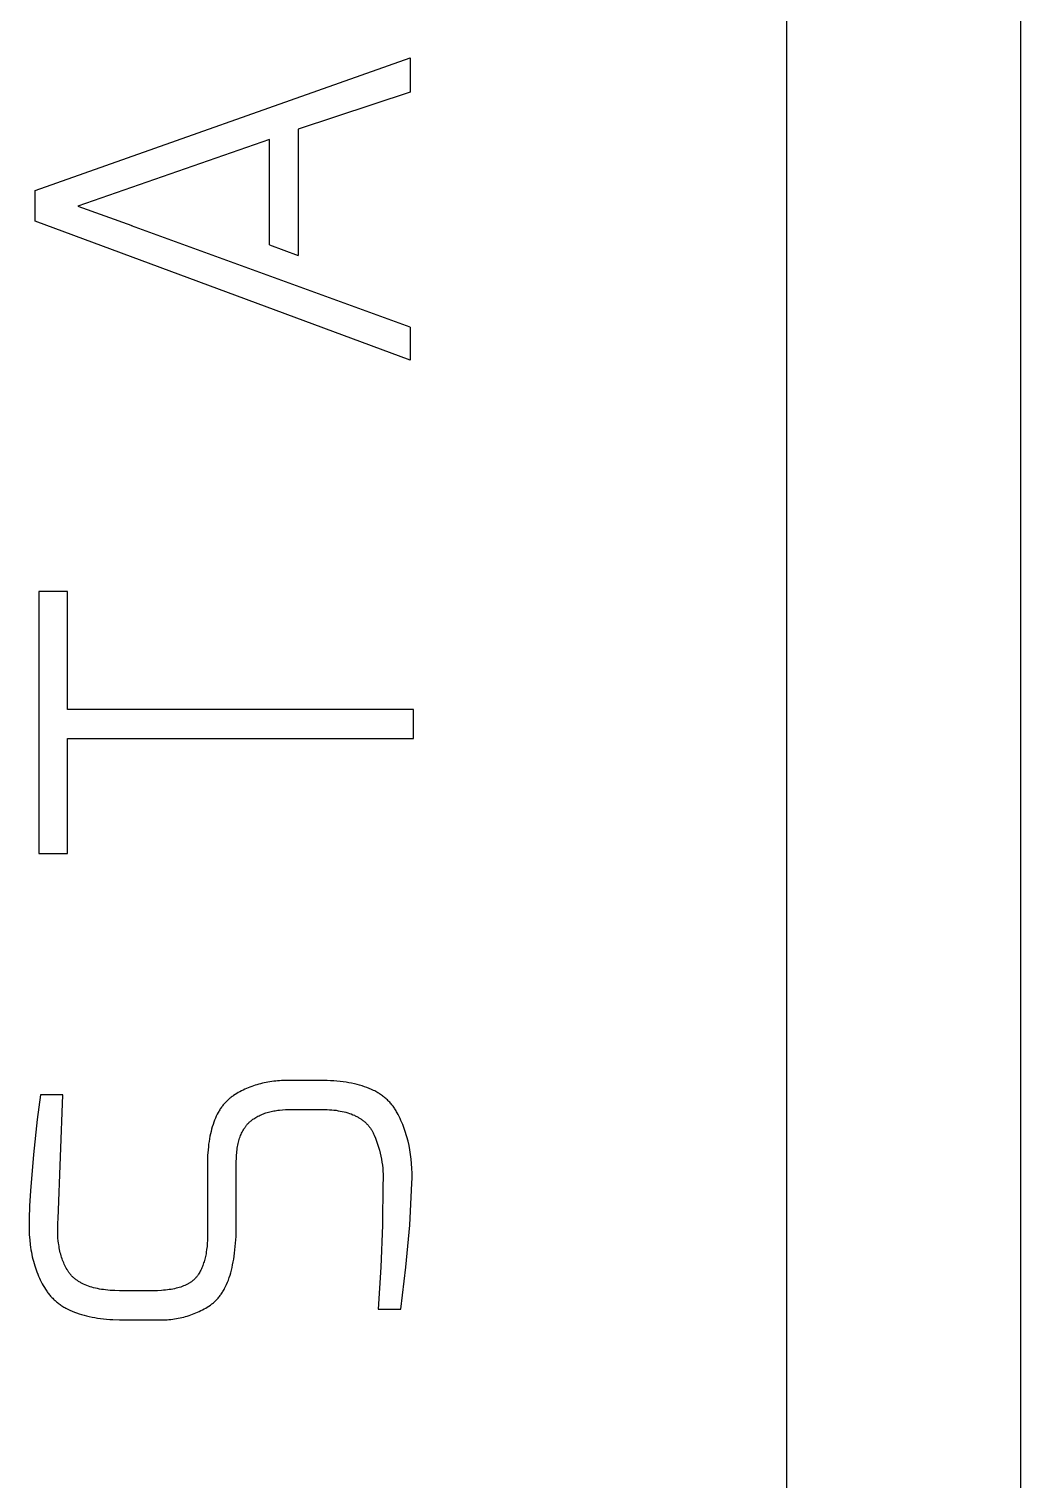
# Model space of a CAD drawing. Header units: millimetres. Extents: x 974 to 5700, y -47 to 3256.
# Drawn here: x 2683.3 to 2822.3, y 2308.9 to 2512.1 of the extents above; entities that cross this region are included whole.
import ezdxf

# ---------------------------------------------------------------- set-up
doc = ezdxf.new("R2010")
doc.units = ezdxf.units.MM
doc.header["$MEASUREMENT"] = 0
doc.layers.add('Domyslna', color=7, linetype='Continuous', true_color=0x000000)
doc.layers.add('Utwórz2D linie widoczne', color=7, linetype='Continuous', true_color=0x000000)

msp = doc.modelspace()

# ---------------------------------------------------------------- linework, layer by layer
at = {"layer": 'Domyslna'}
msp.add_line((2789.43, 2696.58), (2789.43, 1930.38), dxfattribs=at)
at = {"layer": 'Utwórz2D linie widoczne'}
for p, q in [((2822.26, 1934.18), (2822.26, 2696.58)), ((2684.18, 2489.54), (2736.69, 2508.12)), ((2736.69, 2508.12), (2736.69, 2503.31)), ((2736.69, 2503.31), (2721.03, 2498.11)), ((2721.03, 2498.11), (2721.03, 2480.43)), ((2716.98, 2496.65), (2690.15, 2487.33)), ((2716.98, 2481.9), (2716.98, 2496.65)), ((2684.18, 2485.21), (2684.18, 2489.54)), ((2690.15, 2487.33), (2697.69, 2484.61)), ((2736.69, 2465.77), (2684.18, 2485.21)), ((2697.68, 2484.59), (2697.69, 2484.61)), ((2736.69, 2470.39), (2697.68, 2484.59)), ((2716.98, 2481.9), (2721.03, 2480.43)), ((2736.69, 2470.39), (2736.69, 2465.77)), ((2688.71, 2433.35), (2684.66, 2433.35)), ((2684.66, 2433.35), (2684.66, 2396.67)), ((2688.71, 2416.82), (2688.71, 2433.35)), ((2737.17, 2416.82), (2688.71, 2416.82)), ((2737.17, 2412.77), (2737.17, 2416.82)), ((2688.71, 2412.77), (2737.17, 2412.77)), ((2688.71, 2396.67), (2688.71, 2412.77)), ((2684.66, 2396.67), (2688.71, 2396.67)), ((2713.78, 2363.74), (2713.54, 2363.63)), ((2714.02, 2363.84), (2713.78, 2363.74)), ((2714.26, 2363.94), (2714.02, 2363.84)), ((2714.5, 2364.03), (2714.26, 2363.94)), ((2714.74, 2364.11), (2714.5, 2364.03)), ((2714.99, 2364.2), (2714.74, 2364.11)), ((2715.24, 2364.27), (2714.99, 2364.2)), ((2715.49, 2364.35), (2715.24, 2364.27)), ((2715.74, 2364.41), (2715.49, 2364.35)), ((2716, 2364.48), (2715.74, 2364.41)), ((2716.26, 2364.53), (2716, 2364.48)), ((2716.52, 2364.59), (2716.26, 2364.53)), ((2716.78, 2364.64), (2716.52, 2364.59)), ((2717.05, 2364.68), (2716.78, 2364.64)), ((2717.31, 2364.72), (2717.05, 2364.68)), ((2717.58, 2364.75), (2717.31, 2364.72)), ((2717.86, 2364.78), (2717.58, 2364.75)), ((2718.13, 2364.81), (2717.86, 2364.78)), ((2718.41, 2364.83), (2718.13, 2364.81)), ((2718.69, 2364.84), (2718.41, 2364.83)), ((2718.97, 2364.85), (2718.69, 2364.84)), ((2719.54, 2364.86), (2718.97, 2364.85)), ((2720.12, 2364.84), (2719.54, 2364.86)), ((2725.08, 2364.84), (2720.12, 2364.84)), ((2725.54, 2364.82), (2725.08, 2364.84)), ((2726, 2364.8), (2725.54, 2364.82)), ((2726.44, 2364.76), (2726, 2364.8)), ((2726.87, 2364.72), (2726.44, 2364.76)), ((2727.3, 2364.67), (2726.87, 2364.72)), ((2727.71, 2364.62), (2727.3, 2364.67)), ((2728.11, 2364.55), (2727.71, 2364.62)), ((2728.5, 2364.48), (2728.11, 2364.55)), ((2728.89, 2364.4), (2728.5, 2364.48)), ((2729.26, 2364.31), (2728.89, 2364.4)), ((2729.62, 2364.21), (2729.26, 2364.31)), ((2729.97, 2364.11), (2729.62, 2364.21)), ((2730.31, 2363.99), (2729.97, 2364.11)), ((2730.65, 2363.87), (2730.31, 2363.99)), ((2730.97, 2363.74), (2730.65, 2363.87)), ((2731.28, 2363.61), (2730.97, 2363.74)), ((2684.9, 2362.85), (2684.47, 2359.41)), ((2688.04, 2362.85), (2684.9, 2362.85)), ((2687.37, 2345.48), (2688.04, 2362.85)), ((2710.77, 2361.73), (2710.68, 2361.63)), ((2710.86, 2361.83), (2710.77, 2361.73)), ((2710.95, 2361.93), (2710.86, 2361.83)), ((2711.04, 2362.02), (2710.95, 2361.93)), ((2711.14, 2362.11), (2711.04, 2362.02)), ((2711.23, 2362.2), (2711.14, 2362.11)), ((2711.33, 2362.28), (2711.23, 2362.2)), ((2711.43, 2362.37), (2711.33, 2362.28)), ((2711.54, 2362.45), (2711.43, 2362.37)), ((2711.64, 2362.53), (2711.54, 2362.45)), ((2711.74, 2362.61), (2711.64, 2362.53)), ((2711.85, 2362.68), (2711.74, 2362.61)), ((2711.96, 2362.75), (2711.85, 2362.68)), ((2712.18, 2362.89), (2711.96, 2362.75)), ((2712.4, 2363.03), (2712.18, 2362.89)), ((2712.62, 2363.16), (2712.4, 2363.03)), ((2712.85, 2363.28), (2712.62, 2363.16)), ((2713.08, 2363.4), (2712.85, 2363.28)), ((2713.31, 2363.52), (2713.08, 2363.4)), ((2713.54, 2363.63), (2713.31, 2363.52)), ((2731.58, 2363.46), (2731.28, 2363.61)), ((2731.73, 2363.39), (2731.58, 2363.46)), ((2731.87, 2363.31), (2731.73, 2363.39)), ((2732.01, 2363.23), (2731.87, 2363.31)), ((2732.15, 2363.15), (2732.01, 2363.23)), ((2732.29, 2363.07), (2732.15, 2363.15)), ((2732.42, 2362.98), (2732.29, 2363.07)), ((2732.55, 2362.9), (2732.42, 2362.98)), ((2732.68, 2362.81), (2732.55, 2362.9)), ((2732.81, 2362.72), (2732.68, 2362.81)), ((2732.93, 2362.62), (2732.81, 2362.72)), ((2733.05, 2362.53), (2732.93, 2362.62)), ((2733.17, 2362.43), (2733.05, 2362.53)), ((2733.29, 2362.33), (2733.17, 2362.43)), ((2733.4, 2362.23), (2733.29, 2362.33)), ((2733.51, 2362.13), (2733.4, 2362.23)), ((2733.62, 2362.03), (2733.51, 2362.13)), ((2733.73, 2361.92), (2733.62, 2362.03)), ((2733.83, 2361.81), (2733.73, 2361.92)), ((2733.93, 2361.7), (2733.83, 2361.81)), ((2709.54, 2359.86), (2709.41, 2359.58)), ((2709.67, 2360.12), (2709.54, 2359.86)), ((2709.81, 2360.38), (2709.67, 2360.12)), ((2709.88, 2360.51), (2709.81, 2360.38)), ((2709.95, 2360.63), (2709.88, 2360.51)), ((2710.02, 2360.75), (2709.95, 2360.63)), ((2710.1, 2360.87), (2710.02, 2360.75)), ((2710.18, 2360.98), (2710.1, 2360.87)), ((2710.26, 2361.1), (2710.18, 2360.98)), ((2710.34, 2361.21), (2710.26, 2361.1)), ((2710.42, 2361.32), (2710.34, 2361.21)), ((2710.5, 2361.43), (2710.42, 2361.32)), ((2710.59, 2361.53), (2710.5, 2361.43)), ((2710.68, 2361.63), (2710.59, 2361.53)), ((2714.94, 2359.6), (2715.09, 2359.69)), ((2715.09, 2359.69), (2715.23, 2359.77)), ((2715.23, 2359.77), (2715.38, 2359.85)), ((2715.38, 2359.85), (2715.53, 2359.93)), ((2715.53, 2359.93), (2715.68, 2360)), ((2715.68, 2360), (2715.84, 2360.07)), ((2715.84, 2360.07), (2716, 2360.14)), ((2716, 2360.14), (2716.17, 2360.21)), ((2716.17, 2360.21), (2716.33, 2360.27)), ((2716.33, 2360.27), (2716.5, 2360.32)), ((2716.5, 2360.32), (2716.68, 2360.38)), ((2716.68, 2360.38), (2716.85, 2360.43)), ((2716.85, 2360.43), (2717.03, 2360.48)), ((2717.03, 2360.48), (2717.22, 2360.52)), ((2717.22, 2360.52), (2717.4, 2360.56)), ((2717.4, 2360.56), (2717.59, 2360.6)), ((2717.59, 2360.6), (2717.79, 2360.63)), ((2717.79, 2360.63), (2717.98, 2360.66)), ((2717.98, 2360.66), (2718.18, 2360.69)), ((2718.18, 2360.69), (2718.38, 2360.71)), ((2718.38, 2360.71), (2718.8, 2360.75)), ((2718.8, 2360.75), (2719.22, 2360.78)), ((2719.22, 2360.78), (2719.66, 2360.79)), ((2719.66, 2360.79), (2720.12, 2360.79)), ((2720.12, 2360.79), (2725.08, 2360.79)), ((2725.08, 2360.79), (2725.4, 2360.77)), ((2725.4, 2360.77), (2725.71, 2360.74)), ((2725.71, 2360.74), (2726.02, 2360.71)), ((2726.02, 2360.71), (2726.31, 2360.68)), ((2726.31, 2360.68), (2726.61, 2360.63)), ((2726.61, 2360.63), (2726.89, 2360.58)), ((2726.89, 2360.58), (2727.16, 2360.53)), ((2727.16, 2360.53), (2727.43, 2360.47)), ((2727.43, 2360.47), (2727.69, 2360.4)), ((2727.69, 2360.4), (2727.95, 2360.33)), ((2727.95, 2360.33), (2728.19, 2360.25)), ((2728.19, 2360.25), (2728.43, 2360.17)), ((2728.43, 2360.17), (2728.66, 2360.07)), ((2728.66, 2360.07), (2728.89, 2359.98)), ((2728.89, 2359.98), (2729, 2359.93)), ((2729, 2359.93), (2729.1, 2359.87)), ((2729.1, 2359.87), (2729.21, 2359.82)), ((2729.21, 2359.82), (2729.31, 2359.77)), ((2729.31, 2359.77), (2729.42, 2359.71)), ((2729.42, 2359.71), (2729.52, 2359.65)), ((2734.03, 2361.59), (2733.93, 2361.7)), ((2734.13, 2361.47), (2734.03, 2361.59)), ((2734.22, 2361.36), (2734.13, 2361.47)), ((2734.31, 2361.24), (2734.22, 2361.36)), ((2734.4, 2361.12), (2734.31, 2361.24)), ((2734.48, 2360.99), (2734.4, 2361.12)), ((2734.57, 2360.87), (2734.48, 2360.99)), ((2734.65, 2360.74), (2734.57, 2360.87)), ((2734.73, 2360.62), (2734.65, 2360.74)), ((2734.8, 2360.49), (2734.73, 2360.62)), ((2734.87, 2360.35), (2734.8, 2360.49)), ((2735.01, 2360.09), (2734.87, 2360.35)), ((2735.15, 2359.81), (2735.01, 2360.09)), ((2735.28, 2359.54), (2735.15, 2359.81)), ((2684.47, 2359.41), (2683.95, 2354.48)), ((2708.8, 2357.73), (2708.72, 2357.39)), ((2708.89, 2358.06), (2708.8, 2357.73)), ((2708.98, 2358.38), (2708.89, 2358.06)), ((2709.08, 2358.7), (2708.98, 2358.38)), ((2709.18, 2359), (2709.08, 2358.7)), ((2709.3, 2359.3), (2709.18, 2359)), ((2709.41, 2359.58), (2709.3, 2359.3)), ((2713.09, 2357.48), (2713.16, 2357.64)), ((2713.16, 2357.64), (2713.25, 2357.8)), ((2713.25, 2357.8), (2713.33, 2357.96)), ((2713.33, 2357.96), (2713.42, 2358.1)), ((2713.42, 2358.1), (2713.52, 2358.25)), ((2713.52, 2358.25), (2713.57, 2358.32)), ((2713.57, 2358.32), (2713.61, 2358.39)), ((2713.61, 2358.39), (2713.67, 2358.45)), ((2713.67, 2358.45), (2713.72, 2358.52)), ((2713.72, 2358.52), (2713.77, 2358.58)), ((2713.77, 2358.58), (2713.82, 2358.65)), ((2713.82, 2358.65), (2713.88, 2358.71)), ((2713.88, 2358.71), (2713.93, 2358.77)), ((2713.93, 2358.77), (2713.99, 2358.83)), ((2713.99, 2358.83), (2714.05, 2358.89)), ((2714.05, 2358.89), (2714.1, 2358.95)), ((2714.1, 2358.95), (2714.16, 2359)), ((2714.16, 2359), (2714.22, 2359.06)), ((2714.22, 2359.06), (2714.28, 2359.11)), ((2714.28, 2359.11), (2714.35, 2359.17)), ((2714.35, 2359.17), (2714.41, 2359.22)), ((2714.41, 2359.22), (2714.54, 2359.32)), ((2714.54, 2359.32), (2714.67, 2359.42)), ((2714.67, 2359.42), (2714.81, 2359.51)), ((2714.81, 2359.51), (2714.94, 2359.6)), ((2729.52, 2359.65), (2729.61, 2359.59)), ((2729.61, 2359.59), (2729.71, 2359.53)), ((2729.71, 2359.53), (2729.8, 2359.47)), ((2729.8, 2359.47), (2729.9, 2359.4)), ((2729.9, 2359.4), (2729.99, 2359.34)), ((2729.99, 2359.34), (2730.08, 2359.27)), ((2730.08, 2359.27), (2730.16, 2359.2)), ((2730.16, 2359.2), (2730.25, 2359.13)), ((2730.25, 2359.13), (2730.33, 2359.06)), ((2730.33, 2359.06), (2730.42, 2358.99)), ((2730.42, 2358.99), (2730.5, 2358.91)), ((2730.5, 2358.91), (2730.57, 2358.83)), ((2730.57, 2358.83), (2730.65, 2358.76)), ((2730.65, 2358.76), (2730.72, 2358.68)), ((2730.72, 2358.68), (2730.8, 2358.6)), ((2730.8, 2358.6), (2730.87, 2358.51)), ((2730.87, 2358.51), (2730.94, 2358.43)), ((2730.94, 2358.43), (2731, 2358.34)), ((2731, 2358.34), (2731.07, 2358.26)), ((2731.07, 2358.26), (2731.13, 2358.17)), ((2731.13, 2358.17), (2731.19, 2358.08)), ((2731.19, 2358.08), (2731.25, 2357.99)), ((2731.25, 2357.99), (2731.31, 2357.9)), ((2731.31, 2357.9), (2731.37, 2357.8)), ((2731.37, 2357.8), (2731.42, 2357.71)), ((2731.42, 2357.71), (2731.47, 2357.61)), ((2735.41, 2359.27), (2735.28, 2359.54)), ((2735.53, 2358.99), (2735.41, 2359.27)), ((2735.65, 2358.71), (2735.53, 2358.99)), ((2735.76, 2358.42), (2735.65, 2358.71)), ((2735.86, 2358.14), (2735.76, 2358.42)), ((2735.96, 2357.85), (2735.86, 2358.14)), ((2736.06, 2357.56), (2735.96, 2357.85)), ((2708.47, 2355.93), (2708.43, 2355.55)), ((2708.53, 2356.31), (2708.47, 2355.93)), ((2708.59, 2356.68), (2708.53, 2356.31)), ((2708.65, 2357.04), (2708.59, 2356.68)), ((2708.72, 2357.39), (2708.65, 2357.04)), ((2712.52, 2355.59), (2712.56, 2355.8)), ((2712.56, 2355.8), (2712.6, 2356.01)), ((2712.6, 2356.01), (2712.65, 2356.21)), ((2712.65, 2356.21), (2712.7, 2356.41)), ((2712.7, 2356.41), (2712.75, 2356.6)), ((2712.75, 2356.6), (2712.81, 2356.78)), ((2712.81, 2356.78), (2712.88, 2356.97)), ((2712.88, 2356.97), (2712.94, 2357.14)), ((2712.94, 2357.14), (2713.01, 2357.31)), ((2713.01, 2357.31), (2713.09, 2357.48)), ((2731.47, 2357.61), (2731.52, 2357.51)), ((2731.52, 2357.51), (2731.57, 2357.41)), ((2731.57, 2357.41), (2731.62, 2357.31)), ((2731.62, 2357.31), (2731.66, 2357.2)), ((2731.66, 2357.2), (2731.83, 2356.79)), ((2731.83, 2356.79), (2731.99, 2356.37)), ((2731.99, 2356.37), (2732.14, 2355.95)), ((2732.14, 2355.95), (2732.27, 2355.53)), ((2736.15, 2357.26), (2736.06, 2357.56)), ((2736.24, 2356.97), (2736.15, 2357.26)), ((2736.4, 2356.37), (2736.24, 2356.97)), ((2736.54, 2355.76), (2736.4, 2356.37)), ((2736.66, 2355.13), (2736.54, 2355.76)), ((2683.95, 2354.48), (2683.51, 2349.39)), ((2708.33, 2354.33), (2708.29, 2353.47)), ((2708.39, 2355.15), (2708.33, 2354.33)), ((2708.43, 2355.55), (2708.39, 2355.15)), ((2712.34, 2353.47), (2712.36, 2353.98)), ((2712.36, 2353.98), (2712.38, 2354.46)), ((2712.38, 2354.46), (2712.4, 2354.7)), ((2712.4, 2354.7), (2712.43, 2354.93)), ((2712.43, 2354.93), (2712.45, 2355.15)), ((2712.45, 2355.15), (2712.48, 2355.37)), ((2712.48, 2355.37), (2712.52, 2355.59)), ((2732.27, 2355.53), (2732.39, 2355.12)), ((2732.39, 2355.12), (2732.5, 2354.7)), ((2732.5, 2354.7), (2732.59, 2354.28)), ((2732.59, 2354.28), (2732.67, 2353.86)), ((2732.67, 2353.86), (2732.74, 2353.44)), ((2736.76, 2354.5), (2736.66, 2355.13)), ((2736.84, 2353.86), (2736.76, 2354.5)), ((2736.9, 2353.21), (2736.84, 2353.86)), ((2708.29, 2353.47), (2708.29, 2343.89)), ((2712.34, 2344.03), (2712.34, 2353.47)), ((2732.74, 2353.44), (2732.8, 2353.02)), ((2732.8, 2353.02), (2732.85, 2352.6)), ((2732.85, 2352.6), (2732.88, 2352.18)), ((2732.88, 2352.18), (2732.9, 2351.76)), ((2732.9, 2351.76), (2732.91, 2351.33)), ((2736.94, 2352.54), (2736.9, 2353.21)), ((2736.96, 2351.87), (2736.94, 2352.54)), ((2736.96, 2351.18), (2736.96, 2351.87)), ((2732.89, 2350.49), (2732.81, 2344.59)), ((2732.91, 2350.91), (2732.89, 2350.49)), ((2732.91, 2351.33), (2732.91, 2350.91)), ((2736.63, 2344.58), (2736.94, 2350.49)), ((2736.94, 2350.49), (2736.96, 2351.18)), ((2683.51, 2349.39), (2683.38, 2347.29)), ((2683.32, 2345.48), (2683.31, 2344.71)), ((2683.38, 2347.29), (2683.32, 2345.48)), ((2687.34, 2344.92), (2687.37, 2345.48)), ((2683.31, 2344.71), (2683.32, 2343.96)), ((2683.32, 2343.96), (2683.35, 2343.23)), ((2687.32, 2344.38), (2687.34, 2344.92)), ((2687.32, 2343.85), (2687.32, 2344.38)), ((2687.33, 2343.33), (2687.32, 2343.85)), ((2708.29, 2343.89), (2708.3, 2343.41)), ((2712.31, 2343.02), (2712.34, 2344.03)), ((2732.81, 2344.59), (2732.58, 2338.7)), ((2736.11, 2338.69), (2736.63, 2344.58)), ((2683.35, 2343.23), (2683.41, 2342.52)), ((2683.41, 2342.52), (2683.48, 2341.83)), ((2683.48, 2341.83), (2683.53, 2341.49)), ((2683.53, 2341.49), (2683.58, 2341.15)), ((2687.36, 2342.83), (2687.33, 2343.33)), ((2687.41, 2342.34), (2687.36, 2342.83)), ((2687.44, 2342.1), (2687.41, 2342.34)), ((2687.47, 2341.86), (2687.44, 2342.1)), ((2687.51, 2341.63), (2687.47, 2341.86)), ((2687.55, 2341.4), (2687.51, 2341.63)), ((2687.59, 2341.18), (2687.55, 2341.4)), ((2708.24, 2341.61), (2708.19, 2341.19)), ((2708.27, 2342.04), (2708.24, 2341.61)), ((2708.3, 2342.48), (2708.27, 2342.04)), ((2708.3, 2343.41), (2708.31, 2342.94)), ((2708.31, 2342.94), (2708.3, 2342.48)), ((2712.16, 2341.14), (2712.25, 2342.05)), ((2712.25, 2342.05), (2712.31, 2343.02)), ((2683.58, 2341.15), (2683.64, 2340.82)), ((2683.64, 2340.82), (2683.7, 2340.49)), ((2683.7, 2340.49), (2683.77, 2340.17)), ((2683.77, 2340.17), (2683.85, 2339.85)), ((2683.85, 2339.85), (2683.93, 2339.54)), ((2683.93, 2339.54), (2684.01, 2339.23)), ((2687.64, 2340.96), (2687.59, 2341.18)), ((2687.69, 2340.74), (2687.64, 2340.96)), ((2687.75, 2340.52), (2687.69, 2340.74)), ((2687.81, 2340.31), (2687.75, 2340.52)), ((2687.87, 2340.1), (2687.81, 2340.31)), ((2687.94, 2339.9), (2687.87, 2340.1)), ((2688.01, 2339.7), (2687.94, 2339.9)), ((2688.09, 2339.5), (2688.01, 2339.7)), ((2688.17, 2339.31), (2688.09, 2339.5)), ((2707.83, 2339.47), (2707.77, 2339.3)), ((2707.88, 2339.65), (2707.83, 2339.47)), ((2707.93, 2339.83), (2707.88, 2339.65)), ((2707.98, 2340.02), (2707.93, 2339.83)), ((2708.02, 2340.2), (2707.98, 2340.02)), ((2708.06, 2340.4), (2708.02, 2340.2)), ((2708.1, 2340.59), (2708.06, 2340.4)), ((2708.13, 2340.79), (2708.1, 2340.59)), ((2708.19, 2341.19), (2708.13, 2340.79)), ((2711.83, 2339.04), (2711.91, 2339.44)), ((2711.91, 2339.44), (2711.98, 2339.84)), ((2711.98, 2339.84), (2712.05, 2340.26)), ((2712.05, 2340.26), (2712.11, 2340.69)), ((2712.11, 2340.69), (2712.16, 2341.14)), ((2684.01, 2339.23), (2684.1, 2338.92)), ((2684.1, 2338.92), (2684.2, 2338.62)), ((2684.2, 2338.62), (2684.3, 2338.33)), ((2684.3, 2338.33), (2684.41, 2338.04)), ((2684.41, 2338.04), (2684.52, 2337.75)), ((2684.52, 2337.75), (2684.64, 2337.47)), ((2684.64, 2337.47), (2684.76, 2337.19)), ((2688.25, 2339.12), (2688.17, 2339.31)), ((2688.34, 2338.93), (2688.25, 2339.12)), ((2688.43, 2338.74), (2688.34, 2338.93)), ((2688.53, 2338.56), (2688.43, 2338.74)), ((2688.63, 2338.39), (2688.53, 2338.56)), ((2688.73, 2338.21), (2688.63, 2338.39)), ((2688.79, 2338.13), (2688.73, 2338.21)), ((2688.84, 2338.05), (2688.79, 2338.13)), ((2688.9, 2337.96), (2688.84, 2338.05)), ((2688.96, 2337.88), (2688.9, 2337.96)), ((2689.02, 2337.8), (2688.96, 2337.88)), ((2689.08, 2337.72), (2689.02, 2337.8)), ((2689.15, 2337.65), (2689.08, 2337.72)), ((2689.22, 2337.57), (2689.15, 2337.65)), ((2689.28, 2337.5), (2689.22, 2337.57)), ((2689.36, 2337.42), (2689.28, 2337.5)), ((2689.43, 2337.35), (2689.36, 2337.42)), ((2689.5, 2337.28), (2689.43, 2337.35)), ((2706.8, 2337.38), (2706.75, 2337.31)), ((2706.86, 2337.44), (2706.8, 2337.38)), ((2706.91, 2337.51), (2706.86, 2337.44)), ((2706.95, 2337.58), (2706.91, 2337.51)), ((2707, 2337.65), (2706.95, 2337.58)), ((2707.05, 2337.72), (2707, 2337.65)), ((2707.13, 2337.86), (2707.05, 2337.72)), ((2707.22, 2338.01), (2707.13, 2337.86)), ((2707.3, 2338.16), (2707.22, 2338.01)), ((2707.37, 2338.31), (2707.3, 2338.16)), ((2707.45, 2338.47), (2707.37, 2338.31)), ((2707.52, 2338.63), (2707.45, 2338.47)), ((2707.59, 2338.79), (2707.52, 2338.63)), ((2707.65, 2338.96), (2707.59, 2338.79)), ((2707.71, 2339.12), (2707.65, 2338.96)), ((2707.77, 2339.3), (2707.71, 2339.12)), ((2711.35, 2337.24), (2711.46, 2337.57)), ((2711.46, 2337.57), (2711.56, 2337.92)), ((2711.56, 2337.92), (2711.66, 2338.28)), ((2711.66, 2338.28), (2711.75, 2338.66)), ((2711.75, 2338.66), (2711.83, 2339.04)), ((2732.58, 2338.7), (2732.21, 2332.81)), ((2735.41, 2332.81), (2736.11, 2338.69)), ((2684.76, 2337.19), (2684.89, 2336.92)), ((2684.89, 2336.92), (2685.03, 2336.65)), ((2685.03, 2336.65), (2685.17, 2336.38)), ((2685.17, 2336.38), (2685.31, 2336.12)), ((2685.31, 2336.12), (2685.46, 2335.87)), ((2685.46, 2335.87), (2685.62, 2335.62)), ((2685.62, 2335.62), (2685.78, 2335.37)), ((2685.78, 2335.37), (2685.87, 2335.25)), ((2689.58, 2337.21), (2689.5, 2337.28)), ((2689.66, 2337.14), (2689.58, 2337.21)), ((2689.74, 2337.08), (2689.66, 2337.14)), ((2689.82, 2337.01), (2689.74, 2337.08)), ((2689.9, 2336.95), (2689.82, 2337.01)), ((2689.99, 2336.88), (2689.9, 2336.95)), ((2690.08, 2336.82), (2689.99, 2336.88)), ((2690.17, 2336.76), (2690.08, 2336.82)), ((2690.26, 2336.7), (2690.17, 2336.76)), ((2690.35, 2336.64), (2690.26, 2336.7)), ((2690.45, 2336.59), (2690.35, 2336.64)), ((2690.55, 2336.53), (2690.45, 2336.59)), ((2690.65, 2336.48), (2690.55, 2336.53)), ((2690.75, 2336.43), (2690.65, 2336.48)), ((2690.95, 2336.32), (2690.75, 2336.43)), ((2691.17, 2336.23), (2690.95, 2336.32)), ((2691.39, 2336.14), (2691.17, 2336.23)), ((2691.62, 2336.05), (2691.39, 2336.14)), ((2691.86, 2335.97), (2691.62, 2336.05)), ((2692.11, 2335.9), (2691.86, 2335.97)), ((2692.36, 2335.83), (2692.11, 2335.9)), ((2692.62, 2335.76), (2692.36, 2335.83)), ((2692.89, 2335.7), (2692.62, 2335.76)), ((2693.17, 2335.65), (2692.89, 2335.7)), ((2693.45, 2335.6), (2693.17, 2335.65)), ((2693.74, 2335.56), (2693.45, 2335.6)), ((2694.04, 2335.52), (2693.74, 2335.56)), ((2694.35, 2335.49), (2694.04, 2335.52)), ((2694.66, 2335.46), (2694.35, 2335.49)), ((2695.31, 2335.42), (2694.66, 2335.46)), ((2696, 2335.4), (2695.31, 2335.42)), ((2700.7, 2335.4), (2696, 2335.4)), ((2701.3, 2335.41), (2700.7, 2335.4)), ((2701.88, 2335.44), (2701.3, 2335.41)), ((2702.16, 2335.47), (2701.88, 2335.44)), ((2702.43, 2335.49), (2702.16, 2335.47)), ((2702.69, 2335.52), (2702.43, 2335.49)), ((2702.95, 2335.56), (2702.69, 2335.52)), ((2703.2, 2335.6), (2702.95, 2335.56)), ((2703.44, 2335.64), (2703.2, 2335.6)), ((2703.68, 2335.69), (2703.44, 2335.64)), ((2703.91, 2335.75), (2703.68, 2335.69)), ((2704.13, 2335.8), (2703.91, 2335.75)), ((2704.34, 2335.87), (2704.13, 2335.8)), ((2704.55, 2335.93), (2704.34, 2335.87)), ((2704.75, 2336), (2704.55, 2335.93)), ((2704.95, 2336.08), (2704.75, 2336)), ((2705.14, 2336.16), (2704.95, 2336.08)), ((2705.32, 2336.24), (2705.14, 2336.16)), ((2705.41, 2336.28), (2705.32, 2336.24)), ((2705.49, 2336.33), (2705.41, 2336.28)), ((2705.58, 2336.37), (2705.49, 2336.33)), ((2705.66, 2336.42), (2705.58, 2336.37)), ((2705.74, 2336.47), (2705.66, 2336.42)), ((2705.82, 2336.52), (2705.74, 2336.47)), ((2705.9, 2336.56), (2705.82, 2336.52)), ((2705.97, 2336.62), (2705.9, 2336.56)), ((2706.05, 2336.67), (2705.97, 2336.62)), ((2706.12, 2336.72), (2706.05, 2336.67)), ((2706.19, 2336.78), (2706.12, 2336.72)), ((2706.26, 2336.83), (2706.19, 2336.78)), ((2706.33, 2336.89), (2706.26, 2336.83)), ((2706.39, 2336.94), (2706.33, 2336.89)), ((2706.46, 2337), (2706.39, 2336.94)), ((2706.52, 2337.06), (2706.46, 2337)), ((2706.58, 2337.12), (2706.52, 2337.06)), ((2706.64, 2337.18), (2706.58, 2337.12)), ((2706.69, 2337.25), (2706.64, 2337.18)), ((2706.75, 2337.31), (2706.69, 2337.25)), ((2710.39, 2335.2), (2710.47, 2335.32)), ((2710.47, 2335.32), (2710.55, 2335.45)), ((2710.55, 2335.45), (2710.62, 2335.59)), ((2710.62, 2335.59), (2710.7, 2335.72)), ((2710.7, 2335.72), (2710.84, 2336)), ((2710.84, 2336), (2710.98, 2336.29)), ((2710.98, 2336.29), (2711.11, 2336.6)), ((2711.11, 2336.6), (2711.23, 2336.91)), ((2711.23, 2336.91), (2711.35, 2337.24)), ((2685.87, 2335.25), (2685.95, 2335.13)), ((2685.95, 2335.13), (2686.04, 2335.01)), ((2686.04, 2335.01), (2686.13, 2334.9)), ((2686.13, 2334.9), (2686.23, 2334.78)), ((2686.23, 2334.78), (2686.32, 2334.67)), ((2686.32, 2334.67), (2686.42, 2334.56)), ((2686.42, 2334.56), (2686.52, 2334.45)), ((2686.52, 2334.45), (2686.62, 2334.35)), ((2686.62, 2334.35), (2686.73, 2334.24)), ((2686.73, 2334.24), (2686.84, 2334.14)), ((2686.84, 2334.14), (2686.95, 2334.04)), ((2686.95, 2334.04), (2687.06, 2333.94)), ((2687.06, 2333.94), (2687.17, 2333.84)), ((2687.17, 2333.84), (2687.29, 2333.75)), ((2687.29, 2333.75), (2687.41, 2333.66)), ((2687.41, 2333.66), (2687.53, 2333.56)), ((2687.53, 2333.56), (2687.66, 2333.47)), ((2687.66, 2333.47), (2687.78, 2333.39)), ((2687.78, 2333.39), (2687.91, 2333.3)), ((2687.91, 2333.3), (2688.05, 2333.22)), ((2708.28, 2333.13), (2708.5, 2333.27)), ((2708.5, 2333.27), (2708.71, 2333.41)), ((2708.71, 2333.41), (2708.82, 2333.48)), ((2708.82, 2333.48), (2708.92, 2333.56)), ((2708.92, 2333.56), (2709.03, 2333.64)), ((2709.03, 2333.64), (2709.13, 2333.73)), ((2709.13, 2333.73), (2709.23, 2333.81)), ((2709.23, 2333.81), (2709.33, 2333.9)), ((2709.33, 2333.9), (2709.43, 2333.99)), ((2709.43, 2333.99), (2709.52, 2334.09)), ((2709.52, 2334.09), (2709.62, 2334.19)), ((2709.62, 2334.19), (2709.71, 2334.29)), ((2709.71, 2334.29), (2709.8, 2334.39)), ((2709.8, 2334.39), (2709.89, 2334.5)), ((2709.89, 2334.5), (2709.98, 2334.61)), ((2709.98, 2334.61), (2710.07, 2334.72)), ((2710.07, 2334.72), (2710.15, 2334.83)), ((2710.15, 2334.83), (2710.23, 2334.95)), ((2710.23, 2334.95), (2710.31, 2335.07)), ((2710.31, 2335.07), (2710.39, 2335.2)), ((2688.05, 2333.22), (2688.18, 2333.13)), ((2688.18, 2333.13), (2688.32, 2333.05)), ((2688.32, 2333.05), (2688.46, 2332.97)), ((2688.46, 2332.97), (2688.74, 2332.82)), ((2688.74, 2332.82), (2689.04, 2332.68)), ((2689.04, 2332.68), (2689.34, 2332.54)), ((2689.34, 2332.54), (2689.66, 2332.41)), ((2689.66, 2332.41), (2689.98, 2332.29)), ((2689.98, 2332.29), (2690.31, 2332.17)), ((2690.31, 2332.17), (2690.66, 2332.07)), ((2690.66, 2332.07), (2691.01, 2331.97)), ((2691.01, 2331.97), (2691.37, 2331.87)), ((2691.37, 2331.87), (2691.74, 2331.79)), ((2691.74, 2331.79), (2692.13, 2331.71)), ((2692.13, 2331.71), (2692.52, 2331.64)), ((2692.52, 2331.64), (2692.92, 2331.58)), ((2692.92, 2331.58), (2693.33, 2331.52)), ((2693.33, 2331.52), (2693.75, 2331.47)), ((2693.75, 2331.47), (2694.18, 2331.43)), ((2694.18, 2331.43), (2694.62, 2331.4)), ((2694.62, 2331.4), (2695.07, 2331.37)), ((2695.07, 2331.37), (2696, 2331.34)), ((2696, 2331.34), (2700.7, 2331.34)), ((2700.7, 2331.34), (2700.98, 2331.33)), ((2700.98, 2331.33), (2701.27, 2331.32)), ((2701.27, 2331.32), (2701.55, 2331.31)), ((2701.55, 2331.31), (2701.82, 2331.31)), ((2701.82, 2331.31), (2702.1, 2331.32)), ((2702.1, 2331.32), (2702.37, 2331.33)), ((2702.37, 2331.33), (2702.64, 2331.35)), ((2702.64, 2331.35), (2702.91, 2331.37)), ((2702.91, 2331.37), (2703.18, 2331.39)), ((2703.18, 2331.39), (2703.44, 2331.43)), ((2703.44, 2331.43), (2703.7, 2331.46)), ((2703.7, 2331.46), (2703.96, 2331.5)), ((2703.96, 2331.5), (2704.22, 2331.55)), ((2704.22, 2331.55), (2704.48, 2331.6)), ((2704.48, 2331.6), (2704.73, 2331.66)), ((2704.73, 2331.66), (2704.98, 2331.72)), ((2704.98, 2331.72), (2705.23, 2331.79)), ((2705.23, 2331.79), (2705.48, 2331.86)), ((2705.48, 2331.86), (2705.72, 2331.94)), ((2705.72, 2331.94), (2705.97, 2332.02)), ((2705.97, 2332.02), (2706.21, 2332.11)), ((2706.21, 2332.11), (2706.45, 2332.2)), ((2706.45, 2332.2), (2706.68, 2332.3)), ((2706.68, 2332.3), (2706.92, 2332.4)), ((2706.92, 2332.4), (2707.15, 2332.51)), ((2707.15, 2332.51), (2707.38, 2332.62)), ((2707.38, 2332.62), (2707.61, 2332.74)), ((2707.61, 2332.74), (2707.83, 2332.86)), ((2707.83, 2332.86), (2708.06, 2332.99)), ((2708.06, 2332.99), (2708.28, 2333.13)), ((2732.21, 2332.81), (2735.41, 2332.81))]:
    msp.add_line(p, q, dxfattribs=at)

doc.saveas('drawing.dxf')
